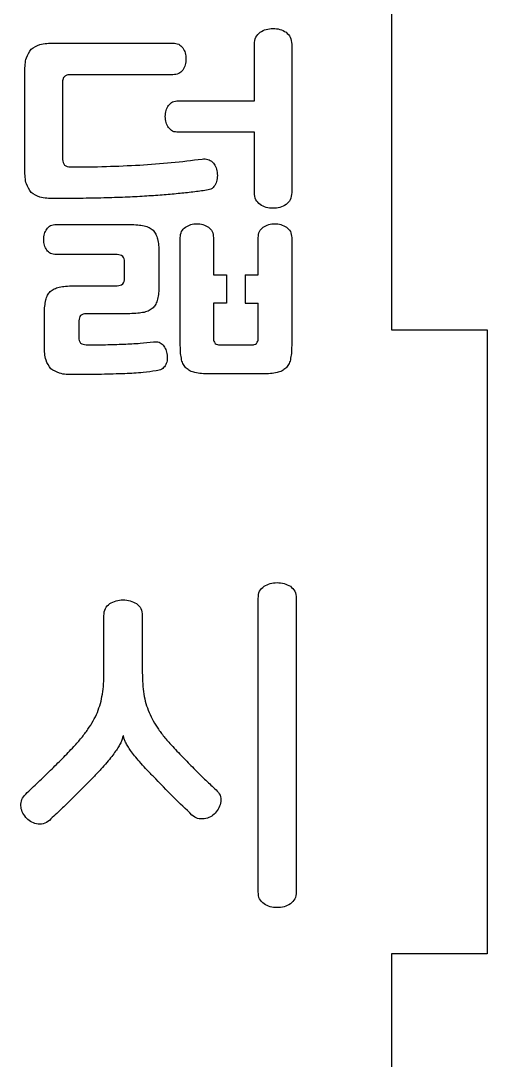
# Model space of a CAD drawing. Header units: millimetres. Extents: x 0 to 106, y 0 to 113.
# Drawn here: x 91.12 to 106, y 57.65 to 90.81 of the extents above; entities that cross this region are included whole.
import ezdxf

# ---------------------------------------------------------------- set-up
doc = ezdxf.new("R2010")
doc.units = ezdxf.units.MM
doc.layers.get('0').update_dxf_attribs({"linetype": 'CONTINUOUS'})

msp = doc.modelspace()

# ---------------------------------------------------------------- linework, layer by layer
for p, q in [((102.95, 91.05), (102.95, 80.95)), ((92.18, 90.092), (95.972, 90.092)), ((98.576, 88.256), (98.576, 90.056)), ((99.764, 90.056), (99.764, 85.328)), ((91.256, 86.036), (91.256, 89.192)), ((95.972, 89.084), (92.708, 89.084)), ((92.456, 88.832), (92.456, 86.384)), ((96.152, 88.256), (98.576, 88.256)), ((98.576, 87.248), (96.152, 87.248)), ((98.576, 85.328), (98.576, 87.248)), ((92.252, 84.308), (94.604, 84.308)), ((96.212, 80.444), (96.212, 83.888)), ((97.268, 83.888), (97.268, 82.7)), ((98.696, 82.7), (98.696, 83.888)), ((99.764, 83.888), (99.764, 80.444)), ((94.196, 83.348), (92.252, 83.348)), ((95.528, 83.408), (95.528, 82.364)), ((94.436, 82.592), (94.436, 83.12)), ((97.268, 82.7), (97.682, 82.7)), ((97.682, 82.7), (97.682, 81.8)), ((98.282, 82.7), (98.282, 81.8)), ((98.282, 82.7), (98.696, 82.7)), ((92.804, 82.352), (94.196, 82.352)), ((97.268, 81.8), (97.268, 80.708)), ((97.682, 81.8), (97.268, 81.8)), ((98.282, 81.8), (98.696, 81.8)), ((98.696, 80.708), (98.696, 81.8)), ((91.88, 80.42), (91.88, 81.464)), ((92.972, 81.236), (92.972, 80.708)), ((94.604, 81.464), (93.212, 81.464)), ((102.95, 80.95), (106, 80.95)), ((106, 80.95), (106, 61.05)), ((97.52, 80.468), (98.456, 80.468)), ((98.84, 79.544), (97.136, 79.544)), ((98.696, 63.024), (98.696, 72.384)), ((99.908, 72.384), (99.908, 63.024)), ((93.776, 70.02), (93.776, 71.832)), ((95, 71.832), (95, 70.02)), ((94.4, 68.004), (94.388, 68.004)), ((106, 61.05), (102.95, 61.05)), ((102.95, 61.05), (102.95, 49.95))]:
    msp.add_line(p, q)
for points, knots in [([(98.756, 90.44), (98.819, 90.475), (98.945, 90.546), (99.09, 90.555), (99.164, 90.56)], [0, 0, 0, 0, 0.02120471, 0.04301206, 0.04301206, 0.04301206, 0.04301206]), ([(99.164, 90.56), (99.241, 90.556), (99.39, 90.547), (99.52, 90.475), (99.584, 90.44)], [0, 0, 0, 0, 0.0226991, 0.04417587, 0.04417587, 0.04417587, 0.04417587]), ([(98.576, 90.056), (98.582, 90.137), (98.592, 90.289), (98.704, 90.392), (98.756, 90.44)], [0, 0, 0, 0, 0.02323981, 0.04387009, 0.04387009, 0.04387009, 0.04387009]), ([(99.584, 90.44), (99.636, 90.392), (99.748, 90.289), (99.758, 90.137), (99.764, 90.056)], [0, 0, 0, 0, 0.02063028, 0.04387009, 0.04387009, 0.04387009, 0.04387009]), ([(91.256, 89.192), (91.257, 89.342), (91.259, 89.598), (91.397, 89.811), (91.454, 89.9)], [0, 0, 0, 0, 0.04378074, 0.07485832, 0.07485832, 0.07485832, 0.07485832]), ([(91.454, 89.9), (91.545, 89.956), (91.766, 90.09), (92.027, 90.091), (92.18, 90.092)], [0, 0, 0, 0, 0.03153033, 0.07633817, 0.07633817, 0.07633817, 0.07633817]), ([(95.972, 90.092), (96.038, 90.087), (96.164, 90.078), (96.25, 89.986), (96.29, 89.942)], [0, 0, 0, 0, 0.01912133, 0.03635111, 0.03635111, 0.03635111, 0.03635111]), ([(96.29, 89.942), (96.32, 89.889), (96.381, 89.779), (96.388, 89.653), (96.392, 89.588)], [0, 0, 0, 0, 0.01805119, 0.03727113, 0.03727113, 0.03727113, 0.03727113]), ([(96.392, 89.588), (96.388, 89.523), (96.381, 89.397), (96.32, 89.287), (96.29, 89.234)], [0, 0, 0, 0, 0.01921991, 0.03727113, 0.03727113, 0.03727113, 0.03727113]), ([(96.29, 89.234), (96.25, 89.19), (96.164, 89.098), (96.038, 89.089), (95.972, 89.084)], [0, 0, 0, 0, 0.01722978, 0.03635111, 0.03635111, 0.03635111, 0.03635111]), ([(92.516, 89.03), (92.499, 89.005), (92.457, 88.947), (92.456, 88.874), (92.456, 88.832)], [0, 0, 0, 0, 0.00887538, 0.02111763, 0.02111763, 0.02111763, 0.02111763]), ([(92.708, 89.084), (92.669, 89.083), (92.6, 89.082), (92.541, 89.046), (92.516, 89.03)], [0, 0, 0, 0, 0.01147967, 0.02026844, 0.02026844, 0.02026844, 0.02026844]), ([(95.834, 88.106), (95.874, 88.15), (95.96, 88.242), (96.086, 88.251), (96.152, 88.256)], [0, 0, 0, 0, 0.0172298, 0.03635108, 0.03635108, 0.03635108, 0.03635108]), ([(95.732, 87.752), (95.736, 87.817), (95.743, 87.943), (95.804, 88.053), (95.834, 88.106)], [0, 0, 0, 0, 0.01921988, 0.03727107, 0.03727107, 0.03727107, 0.03727107]), ([(95.834, 87.398), (95.804, 87.451), (95.743, 87.561), (95.736, 87.687), (95.732, 87.752)], [0, 0, 0, 0, 0.01805121, 0.03727113, 0.03727113, 0.03727113, 0.03727113]), ([(96.152, 87.248), (96.086, 87.253), (95.96, 87.262), (95.874, 87.354), (95.834, 87.398)], [0, 0, 0, 0, 0.01912134, 0.03635105, 0.03635105, 0.03635105, 0.03635105]), ([(92.456, 86.384), (92.467, 86.314), (92.49, 86.171), (92.635, 86.153), (92.708, 86.144)], [0, 0, 0, 0, 0.01907067, 0.03890021, 0.03890021, 0.03890021, 0.03890021]), ([(92.708, 86.144), (93.09, 86.146), (93.827, 86.15), (94.562, 86.187), (94.916, 86.204)], [0, 0, 0, 0, 0.1146098, 0.2209051, 0.2209051, 0.2209051, 0.2209051]), ([(94.916, 86.204), (95.252, 86.227), (95.918, 86.272), (96.58, 86.355), (96.908, 86.396)], [0, 0, 0, 0, 0.1011014, 0.2001595, 0.2001595, 0.2001595, 0.2001595]), ([(96.908, 86.396), (96.972, 86.399), (97.093, 86.405), (97.191, 86.334), (97.238, 86.3)], [0, 0, 0, 0, 0.01848894, 0.03528965, 0.03528965, 0.03528965, 0.03528965]), ([(97.238, 86.3), (97.276, 86.255), (97.355, 86.161), (97.377, 86.039), (97.388, 85.976)], [0, 0, 0, 0, 0.01731514, 0.03627277, 0.03627277, 0.03627277, 0.03627277]), ([(91.454, 85.328), (91.397, 85.417), (91.259, 85.63), (91.257, 85.886), (91.256, 86.036)], [0, 0, 0, 0, 0.03107752, 0.0748582, 0.0748582, 0.0748582, 0.0748582]), ([(97.388, 85.976), (97.392, 85.907), (97.401, 85.775), (97.356, 85.651), (97.334, 85.592)], [0, 0, 0, 0, 0.02040054, 0.03915056, 0.03915056, 0.03915056, 0.03915056]), ([(97.334, 85.592), (97.302, 85.542), (97.235, 85.438), (97.114, 85.413), (97.052, 85.4)], [0, 0, 0, 0, 0.01715055, 0.03541426, 0.03541426, 0.03541426, 0.03541426]), ([(92.18, 85.136), (92.027, 85.137), (91.766, 85.138), (91.545, 85.272), (91.454, 85.328)], [0, 0, 0, 0, 0.04480784, 0.07633819, 0.07633819, 0.07633819, 0.07633819]), ([(95.072, 85.208), (94.866, 85.197), (94.432, 85.173), (93.998, 85.16), (93.77, 85.154)], [0, 0, 0, 0, 0.0620301, 0.1303171, 0.1303171, 0.1303171, 0.1303171]), ([(96.146, 85.292), (95.976, 85.276), (95.618, 85.243), (95.26, 85.22), (95.072, 85.208)], [0, 0, 0, 0, 0.0513476, 0.1077326, 0.1077326, 0.1077326, 0.1077326]), ([(97.052, 85.4), (96.907, 85.38), (96.605, 85.339), (96.303, 85.308), (96.146, 85.292)], [0, 0, 0, 0, 0.04402061, 0.09124678, 0.09124678, 0.09124678, 0.09124678]), ([(98.756, 84.944), (98.704, 84.992), (98.592, 85.095), (98.582, 85.247), (98.576, 85.328)], [0, 0, 0, 0, 0.02063036, 0.04387022, 0.04387022, 0.04387022, 0.04387022]), ([(99.764, 85.328), (99.758, 85.247), (99.748, 85.095), (99.636, 84.992), (99.584, 84.944)], [0, 0, 0, 0, 0.02323986, 0.04387022, 0.04387022, 0.04387022, 0.04387022]), ([(93.77, 85.154), (93.519, 85.149), (92.989, 85.138), (92.459, 85.137), (92.18, 85.136)], [0, 0, 0, 0, 0.0754621, 0.1590133, 0.1590133, 0.1590133, 0.1590133]), ([(99.164, 84.824), (99.09, 84.829), (98.945, 84.838), (98.819, 84.909), (98.756, 84.944)], [0, 0, 0, 0, 0.02180735, 0.04301201, 0.04301201, 0.04301201, 0.04301201]), ([(99.584, 84.944), (99.52, 84.909), (99.39, 84.837), (99.241, 84.828), (99.164, 84.824)], [0, 0, 0, 0, 0.02147672, 0.04417582, 0.04417582, 0.04417582, 0.04417582]), ([(91.952, 84.164), (91.99, 84.206), (92.07, 84.294), (92.189, 84.303), (92.252, 84.308)], [0, 0, 0, 0, 0.01636858, 0.03443096, 0.03443096, 0.03443096, 0.03443096]), ([(94.604, 84.308), (94.688, 84.307), (94.841, 84.305), (94.992, 84.278), (95.06, 84.266)], [0, 0, 0, 0, 0.02522184, 0.04586364, 0.04586364, 0.04586364, 0.04586364]), ([(95.06, 84.266), (95.115, 84.251), (95.22, 84.222), (95.303, 84.154), (95.342, 84.122)], [0, 0, 0, 0, 0.01703211, 0.03197578, 0.03197578, 0.03197578, 0.03197578]), ([(96.212, 83.888), (96.217, 83.958), (96.228, 84.092), (96.327, 84.181), (96.374, 84.224)], [0, 0, 0, 0, 0.02020997, 0.03859645, 0.03859645, 0.03859645, 0.03859645]), ([(96.374, 84.224), (96.43, 84.255), (96.544, 84.319), (96.674, 84.328), (96.74, 84.332)], [0, 0, 0, 0, 0.01905708, 0.03859454, 0.03859454, 0.03859454, 0.03859454]), ([(96.74, 84.332), (96.806, 84.328), (96.936, 84.319), (97.05, 84.255), (97.106, 84.224)], [0, 0, 0, 0, 0.01953745, 0.03859455, 0.03859455, 0.03859455, 0.03859455]), ([(97.106, 84.224), (97.153, 84.181), (97.252, 84.092), (97.263, 83.958), (97.268, 83.888)], [0, 0, 0, 0, 0.01838649, 0.0385964, 0.0385964, 0.0385964, 0.0385964]), ([(98.696, 83.888), (98.701, 83.958), (98.712, 84.092), (98.811, 84.181), (98.858, 84.224)], [0, 0, 0, 0, 0.02020997, 0.03859641, 0.03859641, 0.03859641, 0.03859641]), ([(98.858, 84.224), (98.914, 84.255), (99.028, 84.319), (99.158, 84.328), (99.224, 84.332)], [0, 0, 0, 0, 0.01905708, 0.03859454, 0.03859454, 0.03859454, 0.03859454]), ([(99.224, 84.332), (99.29, 84.328), (99.422, 84.319), (99.538, 84.255), (99.596, 84.224)], [0, 0, 0, 0, 0.01968605, 0.03915143, 0.03915143, 0.03915143, 0.03915143]), ([(99.596, 84.224), (99.645, 84.182), (99.747, 84.093), (99.758, 83.958), (99.764, 83.888)], [0, 0, 0, 0, 0.01868688, 0.03892739, 0.03892739, 0.03892739, 0.03892739]), ([(91.856, 83.828), (91.86, 83.889), (91.866, 84.009), (91.924, 84.113), (91.952, 84.164)], [0, 0, 0, 0, 0.0181593, 0.03534071, 0.03534071, 0.03534071, 0.03534071]), ([(95.342, 84.122), (95.374, 84.084), (95.441, 84.002), (95.471, 83.9), (95.486, 83.846)], [0, 0, 0, 0, 0.01482189, 0.03143064, 0.03143064, 0.03143064, 0.03143064]), ([(91.952, 83.492), (91.924, 83.543), (91.866, 83.647), (91.86, 83.767), (91.856, 83.828)], [0, 0, 0, 0, 0.01718136, 0.03534066, 0.03534066, 0.03534066, 0.03534066]), ([(95.486, 83.846), (95.498, 83.781), (95.525, 83.636), (95.527, 83.489), (95.528, 83.408)], [0, 0, 0, 0, 0.01990087, 0.0440737, 0.0440737, 0.0440737, 0.0440737]), ([(92.252, 83.348), (92.189, 83.353), (92.07, 83.362), (91.99, 83.45), (91.952, 83.492)], [0, 0, 0, 0, 0.01806239, 0.03443096, 0.03443096, 0.03443096, 0.03443096]), ([(94.436, 83.12), (94.425, 83.186), (94.403, 83.322), (94.266, 83.339), (94.196, 83.348)], [0, 0, 0, 0, 0.01812212, 0.0370031, 0.0370031, 0.0370031, 0.0370031]), ([(94.196, 82.352), (94.266, 82.362), (94.406, 82.382), (94.426, 82.522), (94.436, 82.592)], [0, 0, 0, 0, 0.01897369, 0.03794737, 0.03794737, 0.03794737, 0.03794737]), ([(92.066, 82.172), (92.105, 82.202), (92.19, 82.267), (92.293, 82.295), (92.348, 82.31)], [0, 0, 0, 0, 0.01468622, 0.03166873, 0.03166873, 0.03166873, 0.03166873]), ([(92.348, 82.31), (92.416, 82.322), (92.567, 82.349), (92.72, 82.351), (92.804, 82.352)], [0, 0, 0, 0, 0.02064175, 0.04586363, 0.04586363, 0.04586363, 0.04586363]), ([(95.528, 82.364), (95.527, 82.283), (95.525, 82.136), (95.498, 81.991), (95.486, 81.926)], [0, 0, 0, 0, 0.02417289, 0.04407376, 0.04407376, 0.04407376, 0.04407376]), ([(91.88, 81.464), (91.881, 81.545), (91.883, 81.692), (91.91, 81.837), (91.922, 81.902)], [0, 0, 0, 0, 0.02417283, 0.04407369, 0.04407369, 0.04407369, 0.04407369]), ([(91.922, 81.902), (91.937, 81.956), (91.966, 82.056), (92.034, 82.135), (92.066, 82.172)], [0, 0, 0, 0, 0.01646798, 0.03092797, 0.03092797, 0.03092797, 0.03092797]), ([(95.486, 81.926), (95.471, 81.872), (95.441, 81.77), (95.374, 81.688), (95.342, 81.65)], [0, 0, 0, 0, 0.0166087, 0.03143059, 0.03143059, 0.03143059, 0.03143059]), ([(95.342, 81.65), (95.303, 81.618), (95.22, 81.55), (95.115, 81.521), (95.06, 81.506)], [0, 0, 0, 0, 0.01494367, 0.03197578, 0.03197578, 0.03197578, 0.03197578]), ([(93.212, 81.464), (93.142, 81.455), (93.005, 81.438), (92.983, 81.302), (92.972, 81.236)], [0, 0, 0, 0, 0.01888096, 0.03700302, 0.03700302, 0.03700302, 0.03700302]), ([(95.06, 81.506), (94.992, 81.494), (94.841, 81.467), (94.688, 81.465), (94.604, 81.464)], [0, 0, 0, 0, 0.02064176, 0.04586364, 0.04586364, 0.04586364, 0.04586364]), ([(92.972, 80.708), (92.982, 80.638), (93.002, 80.498), (93.142, 80.478), (93.212, 80.468)], [0, 0, 0, 0, 0.01897367, 0.03794735, 0.03794735, 0.03794735, 0.03794735]), ([(94.406, 80.492), (94.581, 80.5), (94.899, 80.515), (95.217, 80.549), (95.36, 80.564)], [0, 0, 0, 0, 0.05243588, 0.09569032, 0.09569032, 0.09569032, 0.09569032]), ([(95.36, 80.564), (95.422, 80.567), (95.539, 80.574), (95.626, 80.497), (95.666, 80.462)], [0, 0, 0, 0, 0.01790095, 0.03342146, 0.03342146, 0.03342146, 0.03342146]), ([(97.268, 80.708), (97.268, 80.667), (97.268, 80.597), (97.306, 80.539), (97.322, 80.516)], [0, 0, 0, 0, 0.01207566, 0.02033657, 0.02033657, 0.02033657, 0.02033657]), ([(98.642, 80.516), (98.658, 80.539), (98.696, 80.597), (98.696, 80.667), (98.696, 80.708)], [0, 0, 0, 0, 0.00826088, 0.02033655, 0.02033655, 0.02033655, 0.02033655]), ([(92.078, 79.706), (92.021, 79.794), (91.881, 80.009), (91.88, 80.267), (91.88, 80.42)], [0, 0, 0, 0, 0.03094587, 0.07547189, 0.07547189, 0.07547189, 0.07547189]), ([(93.212, 80.468), (93.416, 80.469), (93.814, 80.471), (94.212, 80.485), (94.406, 80.492)], [0, 0, 0, 0, 0.061053, 0.1194307, 0.1194307, 0.1194307, 0.1194307]), ([(95.666, 80.462), (95.697, 80.416), (95.762, 80.319), (95.782, 80.204), (95.792, 80.144)], [0, 0, 0, 0, 0.01646594, 0.03454698, 0.03454698, 0.03454698, 0.03454698]), ([(96.254, 79.994), (96.242, 80.06), (96.214, 80.209), (96.213, 80.36), (96.212, 80.444)], [0, 0, 0, 0, 0.02019719, 0.04526923, 0.04526923, 0.04526923, 0.04526923]), ([(97.322, 80.516), (97.347, 80.502), (97.408, 80.468), (97.478, 80.468), (97.52, 80.468)], [0, 0, 0, 0, 0.00845475, 0.02066391, 0.02066391, 0.02066391, 0.02066391]), ([(98.456, 80.468), (98.495, 80.468), (98.561, 80.469), (98.618, 80.502), (98.642, 80.516)], [0, 0, 0, 0, 0.01131377, 0.01949814, 0.01949814, 0.01949814, 0.01949814]), ([(99.764, 80.444), (99.763, 80.36), (99.762, 80.209), (99.734, 80.06), (99.722, 79.994)], [0, 0, 0, 0, 0.02507204, 0.04526922, 0.04526922, 0.04526922, 0.04526922]), ([(95.792, 80.144), (95.796, 80.08), (95.805, 79.961), (95.755, 79.853), (95.732, 79.802)], [0, 0, 0, 0, 0.01875235, 0.03522027, 0.03522027, 0.03522027, 0.03522027]), ([(96.398, 79.724), (96.366, 79.761), (96.298, 79.84), (96.269, 79.94), (96.254, 79.994)], [0, 0, 0, 0, 0.01446, 0.03092792, 0.03092792, 0.03092792, 0.03092792]), ([(99.722, 79.994), (99.707, 79.94), (99.678, 79.84), (99.61, 79.761), (99.578, 79.724)], [0, 0, 0, 0, 0.01646794, 0.0309279, 0.0309279, 0.0309279, 0.0309279]), ([(92.804, 79.52), (92.651, 79.52), (92.391, 79.521), (92.169, 79.652), (92.078, 79.706)], [0, 0, 0, 0, 0.04479202, 0.07611941, 0.07611941, 0.07611941, 0.07611941]), ([(95.444, 79.64), (95.305, 79.621), (94.972, 79.575), (94.637, 79.559), (94.442, 79.55)], [0, 0, 0, 0, 0.042178, 0.1006484, 0.1006484, 0.1006484, 0.1006484]), ([(95.732, 79.802), (95.697, 79.761), (95.621, 79.671), (95.506, 79.651), (95.444, 79.64)], [0, 0, 0, 0, 0.01580701, 0.03398184, 0.03398184, 0.03398184, 0.03398184]), ([(96.68, 79.586), (96.625, 79.601), (96.522, 79.629), (96.437, 79.694), (96.398, 79.724)], [0, 0, 0, 0, 0.01698254, 0.0316687, 0.0316687, 0.0316687, 0.0316687]), ([(97.136, 79.544), (97.052, 79.545), (96.899, 79.547), (96.748, 79.574), (96.68, 79.586)], [0, 0, 0, 0, 0.02522182, 0.04586363, 0.04586363, 0.04586363, 0.04586363]), ([(99.296, 79.586), (99.228, 79.574), (99.077, 79.547), (98.924, 79.545), (98.84, 79.544)], [0, 0, 0, 0, 0.02064175, 0.04586363, 0.04586363, 0.04586363, 0.04586363]), ([(99.578, 79.724), (99.539, 79.694), (99.454, 79.629), (99.351, 79.601), (99.296, 79.586)], [0, 0, 0, 0, 0.01468621, 0.03166875, 0.03166875, 0.03166875, 0.03166875]), ([(94.442, 79.55), (94.195, 79.541), (93.649, 79.522), (93.103, 79.521), (92.804, 79.52)], [0, 0, 0, 0, 0.0742841, 0.1638372, 0.1638372, 0.1638372, 0.1638372]), ([(98.696, 72.384), (98.702, 72.465), (98.713, 72.618), (98.828, 72.72), (98.882, 72.768)], [0, 0, 0, 0, 0.02326936, 0.04419689, 0.04419689, 0.04419689, 0.04419689]), ([(98.882, 72.768), (98.946, 72.803), (99.075, 72.874), (99.222, 72.883), (99.296, 72.888)], [0, 0, 0, 0, 0.02161304, 0.04356894, 0.04356894, 0.04356894, 0.04356894]), ([(99.296, 72.888), (99.373, 72.883), (99.524, 72.875), (99.657, 72.803), (99.722, 72.768)], [0, 0, 0, 0, 0.02284781, 0.04473396, 0.04473396, 0.04473396, 0.04473396]), ([(99.722, 72.768), (99.776, 72.72), (99.891, 72.618), (99.902, 72.465), (99.908, 72.384)], [0, 0, 0, 0, 0.02092753, 0.04419689, 0.04419689, 0.04419689, 0.04419689]), ([(93.962, 72.216), (94.027, 72.251), (94.16, 72.323), (94.311, 72.331), (94.388, 72.336)], [0, 0, 0, 0, 0.02188611, 0.04473392, 0.04473392, 0.04473392, 0.04473392]), ([(94.388, 72.336), (94.465, 72.331), (94.616, 72.323), (94.749, 72.251), (94.814, 72.216)], [0, 0, 0, 0, 0.02284782, 0.04473395, 0.04473395, 0.04473395, 0.04473395]), ([(93.776, 71.832), (93.782, 71.913), (93.793, 72.066), (93.908, 72.168), (93.962, 72.216)], [0, 0, 0, 0, 0.02326936, 0.04419691, 0.04419691, 0.04419691, 0.04419691]), ([(94.814, 72.216), (94.868, 72.168), (94.983, 72.066), (94.994, 71.913), (95, 71.832)], [0, 0, 0, 0, 0.02092755, 0.04419691, 0.04419691, 0.04419691, 0.04419691]), ([(93.728, 69.33), (93.742, 69.438), (93.772, 69.667), (93.774, 69.898), (93.776, 70.02)], [0, 0, 0, 0, 0.03274845, 0.06921823, 0.06921823, 0.06921823, 0.06921823]), ([(95, 70.02), (95.002, 69.898), (95.004, 69.667), (95.034, 69.438), (95.048, 69.33)], [0, 0, 0, 0, 0.03646978, 0.06921823, 0.06921823, 0.06921823, 0.06921823]), ([(93.566, 68.748), (93.601, 68.842), (93.673, 69.031), (93.709, 69.23), (93.728, 69.33)], [0, 0, 0, 0, 0.02997974, 0.06051866, 0.06051866, 0.06051866, 0.06051866]), ([(95.048, 69.33), (95.067, 69.23), (95.104, 69.03), (95.179, 68.842), (95.216, 68.748)], [0, 0, 0, 0, 0.03057095, 0.06070005, 0.06070005, 0.06070005, 0.06070005]), ([(93.266, 68.208), (93.325, 68.296), (93.44, 68.467), (93.524, 68.656), (93.566, 68.748)], [0, 0, 0, 0, 0.03154571, 0.06186945, 0.06186945, 0.06186945, 0.06186945]), ([(95.216, 68.748), (95.259, 68.656), (95.346, 68.469), (95.459, 68.296), (95.516, 68.208)], [0, 0, 0, 0, 0.03045554, 0.06184251, 0.06184251, 0.06184251, 0.06184251]), ([(92.816, 67.656), (92.899, 67.749), (93.058, 67.926), (93.199, 68.117), (93.266, 68.208)], [0, 0, 0, 0, 0.03732346, 0.07125432, 0.07125432, 0.07125432, 0.07125432]), ([(94.388, 68.004), (94.378, 67.967), (94.358, 67.889), (94.327, 67.815), (94.31, 67.776)], [0, 0, 0, 0, 0.0115383, 0.0241285, 0.0241285, 0.0241285, 0.0241285]), ([(94.466, 67.794), (94.45, 67.83), (94.42, 67.898), (94.406, 67.97), (94.4, 68.004)], [0, 0, 0, 0, 0.01178243, 0.02208121, 0.02208121, 0.02208121, 0.02208121]), ([(95.516, 68.208), (95.582, 68.117), (95.723, 67.923), (95.886, 67.748), (95.972, 67.656)], [0, 0, 0, 0, 0.03384018, 0.0716592, 0.0716592, 0.0716592, 0.0716592]), ([(92.072, 66.9), (92.199, 67.024), (92.451, 67.272), (92.695, 67.528), (92.816, 67.656)], [0, 0, 0, 0, 0.0532456, 0.1060771, 0.1060771, 0.1060771, 0.1060771]), ([(94.31, 67.776), (94.288, 67.733), (94.241, 67.639), (94.181, 67.553), (94.148, 67.506)], [0, 0, 0, 0, 0.01442651, 0.03152518, 0.03152518, 0.03152518, 0.03152518]), ([(94.628, 67.53), (94.595, 67.576), (94.536, 67.661), (94.488, 67.753), (94.466, 67.794)], [0, 0, 0, 0, 0.01697383, 0.03100427, 0.03100427, 0.03100427, 0.03100427]), ([(95.972, 67.656), (96.091, 67.53), (96.326, 67.281), (96.567, 67.038), (96.686, 66.918)], [0, 0, 0, 0, 0.051988, 0.1026893, 0.1026893, 0.1026893, 0.1026893]), ([(94.148, 67.506), (94.107, 67.451), (94.018, 67.331), (93.924, 67.215), (93.872, 67.152)], [0, 0, 0, 0, 0.02046006, 0.04489347, 0.04489347, 0.04489347, 0.04489347]), ([(94.91, 67.176), (94.857, 67.239), (94.759, 67.354), (94.669, 67.475), (94.628, 67.53)], [0, 0, 0, 0, 0.02471777, 0.04526828, 0.04526828, 0.04526828, 0.04526828]), ([(93.872, 67.152), (93.809, 67.078), (93.67, 66.917), (93.521, 66.766), (93.44, 66.684)], [0, 0, 0, 0, 0.0291247, 0.06370813, 0.06370813, 0.06370813, 0.06370813]), ([(95.348, 66.708), (95.267, 66.79), (95.116, 66.942), (94.975, 67.102), (94.91, 67.176)], [0, 0, 0, 0, 0.03468762, 0.06411094, 0.06411094, 0.06411094, 0.06411094]), ([(91.28, 66.144), (91.414, 66.271), (91.68, 66.521), (91.942, 66.775), (92.072, 66.9)], [0, 0, 0, 0, 0.0553863, 0.1094904, 0.1094904, 0.1094904, 0.1094904]), ([(93.44, 66.684), (93.325, 66.566), (93.1, 66.334), (92.869, 66.106), (92.756, 65.994)], [0, 0, 0, 0, 0.04932351, 0.09715944, 0.09715944, 0.09715944, 0.09715944]), ([(96.584, 65.472), (96.388, 65.66), (95.966, 66.062), (95.563, 66.483), (95.348, 66.708)], [0, 0, 0, 0, 0.0814686, 0.1748154, 0.1748154, 0.1748154, 0.1748154]), ([(96.686, 66.918), (96.8, 66.805), (97.019, 66.588), (97.244, 66.377), (97.352, 66.276)], [0, 0, 0, 0, 0.04815582, 0.09250967, 0.09250967, 0.09250967, 0.09250967]), ([(91.124, 65.772), (91.129, 65.84), (91.138, 65.981), (91.231, 66.088), (91.28, 66.144)], [0, 0, 0, 0, 0.01977722, 0.0413314, 0.0413314, 0.0413314, 0.0413314]), ([(92.756, 65.994), (92.64, 65.881), (92.402, 65.649), (92.16, 65.421), (92.036, 65.304)], [0, 0, 0, 0, 0.04847781, 0.0997263, 0.0997263, 0.0997263, 0.0997263]), ([(97.352, 66.276), (97.403, 66.223), (97.503, 66.118), (97.502, 65.974), (97.502, 65.904)], [0, 0, 0, 0, 0.02133008, 0.04155568, 0.04155568, 0.04155568, 0.04155568]), ([(91.28, 65.4), (91.238, 65.457), (91.154, 65.568), (91.134, 65.705), (91.124, 65.772)], [0, 0, 0, 0, 0.0208926, 0.04090505, 0.04090505, 0.04090505, 0.04090505]), ([(97.502, 65.904), (97.487, 65.835), (97.458, 65.697), (97.371, 65.587), (97.328, 65.532)], [0, 0, 0, 0, 0.02093395, 0.04156921, 0.04156921, 0.04156921, 0.04156921]), ([(91.628, 65.19), (91.56, 65.212), (91.427, 65.254), (91.328, 65.352), (91.28, 65.4)], [0, 0, 0, 0, 0.02105831, 0.04116784, 0.04116784, 0.04116784, 0.04116784]), ([(96.974, 65.352), (96.902, 65.348), (96.757, 65.34), (96.642, 65.428), (96.584, 65.472)], [0, 0, 0, 0, 0.02088451, 0.04200468, 0.04200468, 0.04200468, 0.04200468]), ([(97.328, 65.532), (97.279, 65.488), (97.177, 65.397), (97.043, 65.368), (96.974, 65.352)], [0, 0, 0, 0, 0.01938023, 0.04030135, 0.04030135, 0.04030135, 0.04030135]), ([(92.036, 65.304), (91.973, 65.257), (91.851, 65.166), (91.7, 65.182), (91.628, 65.19)], [0, 0, 0, 0, 0.02277286, 0.0437734, 0.0437734, 0.0437734, 0.0437734]), ([(98.882, 62.64), (98.828, 62.688), (98.713, 62.79), (98.702, 62.943), (98.696, 63.024)], [0, 0, 0, 0, 0.02092752, 0.04419684, 0.04419684, 0.04419684, 0.04419684]), ([(99.908, 63.024), (99.902, 62.943), (99.891, 62.79), (99.776, 62.688), (99.722, 62.64)], [0, 0, 0, 0, 0.02326932, 0.04419684, 0.04419684, 0.04419684, 0.04419684]), ([(99.296, 62.52), (99.222, 62.525), (99.075, 62.534), (98.946, 62.605), (98.882, 62.64)], [0, 0, 0, 0, 0.02195594, 0.04356897, 0.04356897, 0.04356897, 0.04356897]), ([(99.722, 62.64), (99.657, 62.605), (99.524, 62.533), (99.373, 62.525), (99.296, 62.52)], [0, 0, 0, 0, 0.02188613, 0.04473395, 0.04473395, 0.04473395, 0.04473395])]:
    msp.add_open_spline(points, degree=3, knots=knots)

doc.saveas('drawing.dxf')
